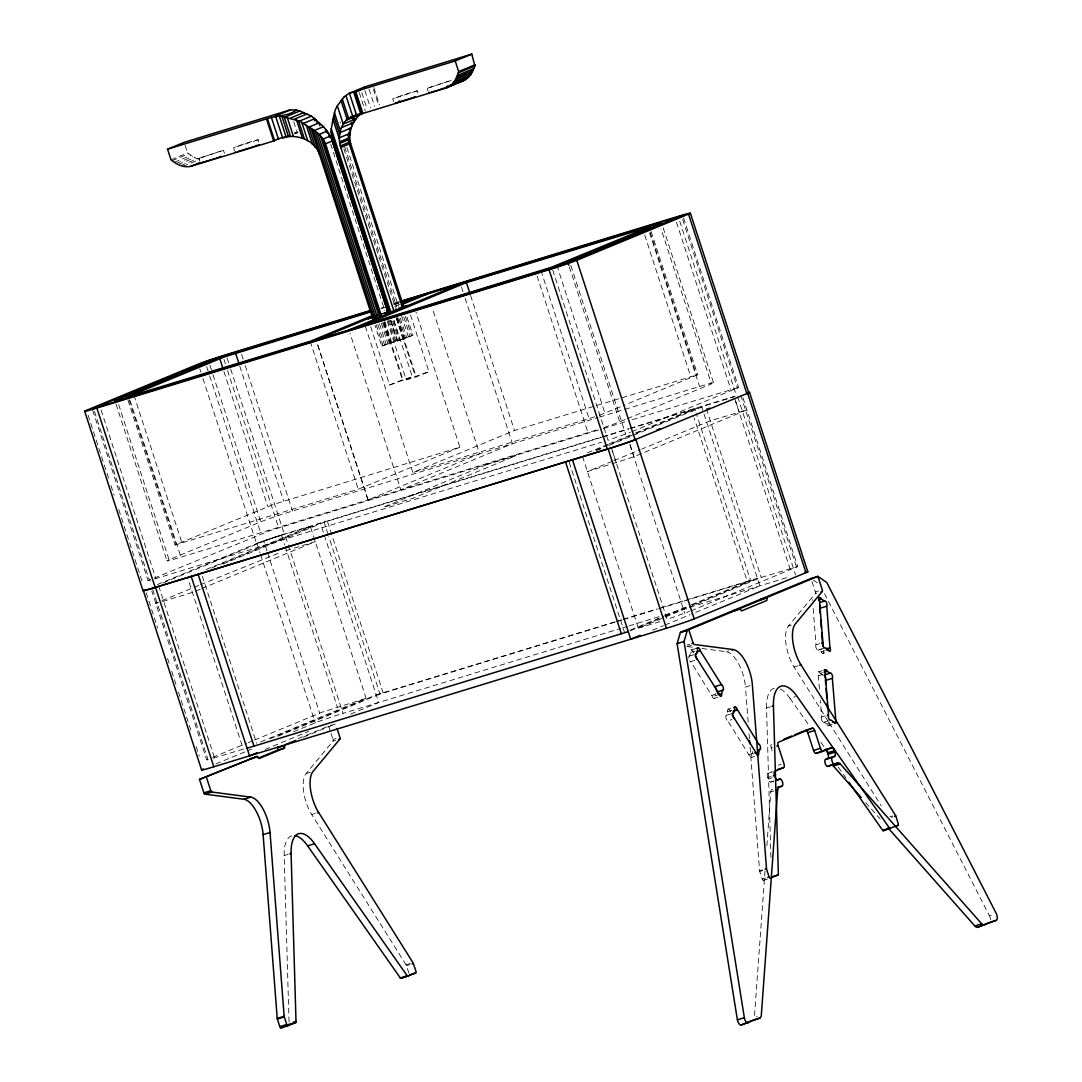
<?xml version="1.0" encoding="UTF-8"?>
<svg xmlns="http://www.w3.org/2000/svg" width="1082" height="1082" viewBox="0 0 1082 1082"><rect width="100%" height="100%" fill="white"/><g stroke="black" fill="none" stroke-linecap="round" stroke-linejoin="round"><path stroke-width="0.75" stroke-dasharray="5 3.75" d="M150.127 580.25L148.085 580.655L269.797 530.694L601.66 429.027M208.096 759.699L206.73 759.929L151.818 591.097M631.915 431.677L738.627 387.491L683.324 217.212M691.006 610.816L797.759 566.562L761.187 577.423L692.764 605.704M765.042 870.888L754.411 1017.107L757.184 1016.255M766.868 845.678L770.776 791.889A6.086 2.597 73 0 1 771.926 789.468L774.117 788.562M340.438 121.711L340.113 123.064M695.753 648.591L691.141 649.998A2.84 1.204 73 0 0 690.668 652.446L689.599 656.044A2.921 1.244 73 0 0 688.882 658.654M694.901 660.412L690.749 661.67L712.037 695.969A2.921 1.244 73 0 0 713.998 698.431A2.921 1.244 73 0 0 714.647 695.969L715.351 693.562M752.774 751.53L751.679 755.114A2.921 1.244 73 0 1 751.057 757.589A2.921 1.244 73 0 1 749.177 755.195L727.807 720.842L731.959 719.571M821.481 717.177L821.454 717.258A2.921 1.244 73 0 0 822.104 720.991A2.921 1.244 73 0 0 823.997 722.154M815.869 645.021L815.855 645.075A2.921 1.244 73 0 0 816.491 648.835A2.921 1.244 73 0 0 818.384 649.998M408.942 973.232L406.494 965.685A1.637 0.69 73 0 0 406.048 964.792L311.724 814.543A27.266 11.604 73 0 1 306.152 773.522L333.026 741.143L335.623 740.345M828.217 721.342L794.08 666.958A27.266 11.604 73 0 1 788.494 625.937L815.382 593.558L817.113 593.031M223.663 150.303L198.953 158.337L223.244 150.29L224.623 153.252M234.442 150.669L233.59 147.625L246.358 143.054L258.057 139.686L259.166 142.689M258.098 139.821L233.496 147.761M393.55 101.776L392.712 98.746L405.48 94.175L417.165 90.793L418.274 93.796M417.314 90.847L392.604 98.881M427.282 88.318L451.721 80.23L427.147 88.305L428.093 91.213M459.891 447.204L358.25 489.226L175.027 545.003L273.367 504.483L459.891 447.204L416.002 312.157M365.31 326.223L412.837 472.523L514.477 430.501L697.701 374.724L623.584 405.493M206.73 759.875L207.906 759.293L152.075 587.458M171.01 159.838L187.592 152.981L194.719 157.674L200.305 159.595M172.038 160.677L188.62 153.82M174.418 162.259L191 155.416M176.177 163.49L192.772 156.647M178.138 164.532L194.719 157.674M180.735 165.641L197.316 158.797M182.939 166.33L199.521 159.473M294.859 133.275L297.983 131.99M294.953 133.952L297.929 132.721M394.889 306.301L399.501 304.394M381.757 346.132L397.392 340.465L381.757 346.132L374.981 325.276M390.561 320.218L397.31 340.965L412.972 335.298L406.683 316.039M397.31 340.965L412.972 335.298M370.72 326.696L389.669 385.003L402.369 379.755L412.377 376.915L393.429 318.608M389.669 385.003L412.377 376.915M387.275 321.449L406.223 379.768L428.932 371.667L410.497 314.943M406.223 379.768L416.232 376.915L428.932 371.667M118.682 404.654L169.076 559.732L260.789 521.822A25.17 0.92 -18 0 1 292.492 511.042L597.927 417.584M157.242 584.591L256.934 543.394A22.032 0.811 -18 0 1 284.688 533.967L342.994 713.39L620.973 628.344M162.882 582.995L263.846 541.27M368.083 499.911L317.175 343.237L368.015 499.925L479.624 453.791L432.354 308.302M206.121 569.524L310.318 526.461L366.149 698.296L258.841 742.631M211.45 568.05L320.38 523.039L324.559 535.888M223.041 564.006L327.305 520.929L383.136 692.764L275.761 737.126M599.36 415.245L622.028 406.142M198.872 585.348L155.767 603.31L158.608 602.701M200.427 584.713L281.563 551.996M195.504 591.137L200.17 589.217M201.725 588.567L315.254 541.649L282.862 551.59M603.959 427.485A25.17 0.92 -18 0 0 619.716 421.845L625.923 419.275M627.479 418.626L711.429 383.921L661.048 228.843M552.726 270.013L608.03 440.252L630.36 432.327M587.296 452.898L607.529 444.54M609.085 443.89L633.984 433.598M635.54 432.962L694.671 408.523L695.712 411.742M595.776 450.139L634.674 434.058M636.23 433.422L701.582 406.413L759.889 585.835L691.425 614.13M596.493 450.585L601.159 448.651M608.936 445.432L705.356 405.588L734.191 396.769M612.317 461.27L587.431 471.549L632.74 457.213L746.918 409.902L710.292 420.776L641.869 449.057M613.873 460.634L640.314 449.706M212.572 757.373L246.723 743.253M248.278 742.617L252.931 740.697M254.486 740.047L321.679 712.335L366.149 698.296M270.405 738.6L376.211 694.874L615.279 621.731M215.886 763.878L251.592 749.123M293.506 731.797L315.241 722.817A22.032 0.811 -18 0 1 342.994 713.39M265.09 749.42L308.654 731.405M350.676 714.052L378.686 702.475L325.087 537.497M298.01 738.708L328.63 726.049L335.542 723.939L336.516 726.915M303.393 737.221L335.542 723.939M630.684 629.873L663.361 616.375M664.916 615.726L689.816 605.433M691.371 604.797L750.502 580.358L696.24 413.338M629.819 630.968L664.05 616.821M665.606 616.185L690.505 605.893M692.061 605.244L757.414 578.248L658.668 608.463M582.495 456.361L638.326 628.196L691.209 606.353M611.276 447.556L667.107 619.391L689.45 611.465M652.514 630.211L663.415 625.707M664.97 625.058L689.856 614.779M773.792 781.109L770.776 782.043A3.801 1.623 73 0 1 768.098 779.04L767.625 777.593A3.801 1.623 73 0 1 767.949 773.359L772.291 771.561M770.776 782.043L772.954 781.136A3.665 1.555 73 0 1 773.562 781.163M750.083 747.202L759.578 870.848A1.637 0.69 73 0 0 759.726 871.47L762.174 879.003A1.637 0.69 73 0 0 763.324 880.302L765.934 879.22M266.74 540.161L263.805 541.284L266.983 550.9M266.686 540.188L267.754 539.81M267.7 539.823L272.637 538.119M272.596 538.133L273.989 537.673M273.935 537.686L275.342 537.227M594.627 416.841L412.837 472.523M275.288 537.24L276.681 536.794M276.627 536.807L279.237 535.982M279.183 535.996L280.414 535.604M280.373 535.631L310.318 526.461M393.956 303.312L398.798 301.837M394.024 303.636L398.866 302.149M380.905 308.221L384.124 307.234M393.807 304.285L398.649 302.798M381.391 308.613L384.597 307.626M394.2 304.691L399.015 303.217M599.536 417.097L699.554 386.49A25.17 0.92 -18 0 1 711.429 383.921M169.076 559.732A25.17 0.92 -18 0 0 180.951 557.162L587.999 432.611A25.17 0.92 -18 0 0 596.723 429.865M603.269 428.526L625.883 421.615M632.334 419.64L738.627 387.437M202.943 378.538L256.556 543.556A22.019 0.811 -18 0 1 284.309 534.129L601.213 437.114M602.431 436.803L628.615 428.743M629.886 428.391L737.288 395.485L795.581 574.921M601.281 437.439L324.154 522.227L328.319 535.076M602.89 436.939L628.683 429.054M630.292 428.567L691.52 409.821L693.603 416.245M154.807 578.911L601.578 442.227M192.393 592.422L162.489 601.565M616.767 621.271L621.744 619.756M623.218 619.31L657.274 608.882M615.225 622.082L379.985 694.062L328.847 536.686M616.835 621.595L621.677 620.108M623.286 619.621L657.112 609.274M658.735 608.774L747.351 581.656L694.13 417.855M622.596 627.844L627.438 626.356M629.048 625.869L662.968 615.496M664.591 614.995L789.373 576.814M213.452 758.198L243.301 749.069L187.47 577.233M638.326 628.196L660.723 621.352M333.026 741.143A1.637 0.69 73 0 0 332.999 739.479L337.138 738.208M815.382 593.558A1.637 0.69 73 0 0 815.341 591.895L819.493 590.623M687.097 644.994L689.68 644.196M687.084 646.522A1.637 0.69 73 0 0 687.273 646.563L691.425 645.291M690.695 652.446L694.833 651.175M693.832 652.838L693.292 652.487A2.989 1.271 73 0 0 691.141 649.998M689.207 656.084L693.927 654.718M306.152 773.522L310.304 772.25M788.494 625.937L791.267 625.098M701.88 648.483L726.225 651.675L728.808 650.877M819.466 643.749L816.017 644.804L812.947 605.257M823.902 648.253L818.371 649.944L821.252 651.891A2.921 1.244 73 0 0 823.064 653.393L826.472 652.378M818.033 650.201L821.495 649.132M821.252 651.891L825.147 650.701M311.724 814.543L315.187 813.488M794.08 666.958L797.961 665.768M711.915 695.442L715.378 694.374M714.62 695.956L717.393 695.117M748.162 722.14L745.471 687.056L751.003 685.352M714.161 698.417L717.623 697.363M819.453 688.95L818.195 675.195A2.989 1.271 73 0 1 818.452 671.868L822.334 670.678M822.361 672.747L820.197 673.396L823.091 675.344M818.438 675.777L822.577 674.505M727.726 711.604A2.84 1.204 73 0 1 728.213 709.183L731.662 708.101M731.905 710.333L727.753 711.604L726.658 715.202A2.921 1.244 73 0 0 725.86 717.407A2.921 1.244 73 0 0 727.496 720.626M726.265 715.256L730.553 714.012M780.284 689.018A36.355 15.473 73 0 1 789.995 698.282L795.527 696.578M289.043 1021.854L284.174 855.551L288.055 854.361M770.911 857.485L766.529 707.98L770.844 706.654M825.079 715.905L821.617 716.96L820.345 700.487M823.645 722.357L828.122 720.842M823.97 722.113L826.864 724.047L830.327 722.992M828.623 725.589L832.072 724.534M748.974 754.6L753.302 753.275M772.196 750.84L771.182 747.743L772.48 747.351M751.219 757.576L754.681 756.521M778.35 765.109L781.109 764.257M767.949 773.359L772.102 772.088M767.625 777.593L771.074 776.538M768.098 779.04L772.237 777.769M770.776 791.889L773.806 790.969M406.048 964.792L410.2 963.521M889.783 816.788L892.555 815.95M406.494 965.685L409.956 964.63M891.446 817.316L892.731 816.924M759.578 870.848L762.607 869.928M759.726 871.47L762.499 870.618M762.174 879.003L765.637 877.948M763.324 880.302L767.476 879.03M824.484 593.612L989.394 915.724L993.547 914.452M294.263 132.924L297.077 132.072L293.493 121.049M687.273 646.563L695.388 647.631M690.451 661.575L690.465 661.589A2.921 1.244 73 0 1 689.761 660.75M813.529 580.236L817.343 582.873M865.668 802.56L880.153 818.939M789.995 698.282L809.309 725.806M820.9 742.32L824.768 747.838M838.293 767.097L846.016 778.12M829.11 722.776L881.221 805.765M811.946 581.453L815.341 591.895M742.969 397.797L797.759 566.616M740.737 395.363L796.568 567.198M682.661 219.443L737.451 388.073M679.726 221.161L735.949 394.186M735.665 401.327L739.128 411.958M734.651 398.392L789.968 568.618M676.507 222.27L730.837 389.493M663.158 227.802L713.552 382.879M651.215 231.683L697.701 374.764M650.093 232.008L696.646 375.292M649.687 233.009L699.554 386.49M706.397 408.807L761.187 577.423M644.737 235.092L690.708 376.577M629.995 444.58L633.944 456.726M630.008 444.77L684.798 613.386M570.877 265.482L625.707 434.247M569.321 266.767L619.716 421.845M556.865 265.306L604.933 413.216M612.317 450.585L616.267 462.731M541.014 270.689L589.068 418.599M537.091 275.937L587.999 432.611M569.186 462.203L624.503 632.429M470.602 295.454L514.477 430.501M461.514 287.082L463.082 291.87M465.152 298.267L512.435 443.742L400.881 489.875L349.973 333.202M373.872 87.52L379.512 104.846M373.425 89.387L378.551 105.143M368.976 89.035L374.602 106.374M364.905 90.618L370.45 107.686M361.834 92.768L367.041 108.795M359.265 92.579L365.31 111.203M405.425 316.485L411.674 335.718M403.829 317.026L410.078 336.218M346.916 147.585L398.487 306.301M401.611 315.93L408.387 336.773M344.685 146.868L396.702 306.936M400.34 318.135L406.575 337.341M343.819 148.68L395.363 307.329M399.001 318.554L405.25 337.773M397.567 317.324L404.316 338.071M397.283 318.608L416.232 376.915M396.31 317.716L415.258 376.036M396.377 318.568L403.126 339.356M393.699 321.016L399.961 340.248M392.644 321.286L398.906 340.532M390.845 320.083L397.608 340.898M390.845 321.327L397.08 340.546M389.02 320.042L395.796 340.898M330.673 143.987L384.84 310.723M387.965 320.353L394.741 341.195M384.813 321.286L391.576 342.074M384.394 322.341L403.343 380.648M383.934 323.018L402.369 379.755M383.637 322.598L390.386 343.359M382.676 322.828L389.452 343.657M381.364 323.288L388.113 344.09M379.539 323.829L386.315 344.671M377.875 324.411L384.624 345.212M376.252 324.898L383.028 345.726M310.196 341.317L358.25 489.226M198.939 158.283L199.9 161.232M185.13 145.38L187.592 152.981M241.597 354.369L243.152 359.17M245.222 365.567L292.492 511.042M239.771 366.081L283.66 501.128M227.044 357.912L230.168 367.515M230.696 369.124L284.309 534.129M281.482 535.279L284.661 544.909M285.188 546.505L337.368 707.101M223.893 359.21L227.031 368.854M227.545 370.463L278.683 527.84M223.92 371.464L267.795 506.525M328.63 726.049L330.565 732.014M331.051 733.515L332.999 739.479M209.881 365.134L212.478 373.128M213.005 374.737L260.789 521.822M267.497 552.51L319.677 713.106M206.676 366.609L208.163 371.207M209.665 375.819L261.005 533.845M256.934 543.394L260.059 552.997M260.573 554.606L315.241 722.817M199.818 368.935L200.86 372.127M202.348 576.206L256.61 743.226M133.965 395.241L182.019 543.15M130.043 400.489L180.951 557.162M129.029 399.61L176.082 544.435M128.014 400.272L175.027 544.963M116.044 404.1L166.953 560.774M158.689 586.038L214.52 757.873M101.086 409.97L155.876 578.586M94.486 411.39L149.275 580.02M92.768 410.43L148.085 580.655M146.205 592.787L157.661 628.02M167.548 658.465L169.631 664.875M171.713 671.286L176.393 685.704M178.476 692.101L190.973 730.553M196.18 746.58L199.304 756.196M88.088 415.109L108.903 479.191M110.986 485.588L114.11 495.204M118.79 509.622L142.743 583.32M730.309 711.51L730.35 711.645A2.989 1.271 73 0 0 728.2 709.156M749.055 733.839L749.447 738.844M766.529 707.98A36.355 15.473 73 0 1 775.239 688.003M726.225 651.675A27.266 11.604 73 0 1 745.471 687.056M989.435 915.656A4.95 2.11 73 0 1 990.436 919.686M771.182 747.743A3.043 1.298 73 0 1 771.452 744.348M812.352 600.442A2.989 1.271 73 0 1 812.839 599.712M823.361 650.634A2.921 1.244 73 0 1 823.064 653.393M818.465 671.895A2.84 1.204 73 0 1 820.21 673.383M823.077 675.303A2.921 1.244 73 0 1 823.632 675.087M828.826 722.289A2.921 1.244 73 0 1 828.758 725.481A2.921 1.244 73 0 1 826.851 724.074M284.174 855.551A36.355 15.473 73 0 1 291.991 835.75M486.359 464.733L383.285 507.323L412.905 498.261L515.979 455.657L486.359 464.733"/><path stroke-width="1.5" d="M332.891 119.547L331.065 130.53L332.458 141.377L388.492 313.821M775.713 780.298L779.865 779.026A3.665 1.555 73 0 1 782.448 781.907A3.665 1.555 73 0 1 782.137 785.992L778.851 787.344A6.086 2.597 73 0 0 777.701 789.779L761.336 1014.997A7.628 3.246 73 0 1 759.889 1018.04L741.278 1024.979A4.95 2.11 73 0 1 737.383 1019.826L677.129 643.614L680.402 632.429L810.986 578.478M347.917 135.169L350 141.58C348.445 130.963 353.124 119.101 362.2 113.069M258.233 758.157L277.601 750.151L277.804 747.581A1.637 0.69 73 0 1 278.115 746.932M337.002 728.416L339.91 737.356A1.637 0.69 73 0 1 339.937 739.033L313.063 771.398A27.266 11.604 73 0 0 318.635 812.433L412.972 962.682A1.637 0.69 73 0 1 413.405 963.575L415.867 971.122A1.637 0.69 73 0 1 415.718 972.934L407.9 976.167A1.637 0.69 73 0 1 407.278 975.883L314.564 843.744A36.355 15.473 73 0 0 291.085 853.441L296.008 1021.422A1.637 0.69 73 0 1 295.711 1022.531L287.893 1025.763A1.637 0.69 73 0 1 286.744 1024.478L284.296 1016.931A1.637 0.69 73 0 1 284.147 1016.309L270.04 832.518A27.266 11.604 73 0 0 250.781 797.136L243.869 799.26L204.917 794.147A1.637 0.69 73 0 1 203.876 792.836L199.507 779.405L256.948 756.413A1.637 0.69 73 0 1 257.557 756.683L259.18 758.509L284.512 748.041L284.715 745.457A1.637 0.69 73 0 1 284.864 744.957M394.294 312.184L340.789 147.49C338.26 139.889 339.072 130.976 343.278 124.105L337.341 105.806L344.117 96.893M767.07 597.873L760.146 599.996A1.637 0.69 73 0 1 760.457 599.347L767.381 597.237A1.637 0.69 73 0 0 767.07 597.873L766.868 600.456L741.535 610.924L739.912 609.098A1.637 0.69 73 0 0 739.304 608.841L732.392 610.951A1.637 0.69 73 0 1 732.987 611.222L737.315 609.896M337.341 105.806L335.244 109.918L332.945 119.182L339.45 139.199M446.325 87.926C453.182 85.262 456.875 78.35 458.66 71.588L455.197 60.957L471.779 54.1L474.89 65.988L470.711 74.901L464.503 80.217L446.325 87.926L362.862 113.461C355.883 115.747 347.052 116.734 343.319 124.011L356.194 118.695M737.437 1019.839L744.362 1017.716L684.04 641.504L687.313 630.319L817.897 576.354L826.797 582.508L996.306 913.6A4.95 2.11 73 0 1 996.319 920.295L977.722 927.274A7.628 3.246 73 0 1 974.868 926.003L887.957 827.757M697.349 659.344A2.921 1.244 73 0 1 695.726 656.138A2.921 1.244 73 0 1 696.51 653.88L697.606 650.336A2.84 1.204 73 0 1 698.079 647.915L696.767 648.28M717.528 693.724L718.975 693.941A2.921 1.244 73 0 0 720.91 696.308A2.921 1.244 73 0 0 721.559 693.846L722.627 690.248A2.921 1.244 73 0 0 723.425 688.044A2.921 1.244 73 0 0 721.789 684.838M734.408 718.502A2.921 1.244 73 0 1 732.784 715.297A2.921 1.244 73 0 1 733.569 713.038L734.664 709.494M758.847 743.997A2.921 1.244 73 0 1 760.484 747.202A2.921 1.244 73 0 1 759.699 749.461L758.604 753.004A2.921 1.244 73 0 1 757.968 755.479A2.921 1.244 73 0 1 756.088 753.086L756.034 753.099M810.864 578.518L817.897 576.354L822.266 589.785A1.637 0.69 73 0 1 822.293 591.448L795.419 623.827A27.266 11.604 73 0 0 800.991 664.848L895.314 815.098A1.637 0.69 73 0 1 895.761 815.99L898.209 823.537A1.637 0.69 73 0 1 898.074 825.35L883.331 830.706A1.637 0.69 73 0 1 882.723 830.421L848.91 782.245M235.037 152.062L235.727 152.075M344.211 96.785L349.013 93.404L364.932 86.831L471.779 54.1M364.932 86.831L359.616 90.32M428.905 92.484L429.906 92.497M258.99 144.515L258.084 144.893M167.561 149.194L184.143 142.351L283.646 111.892L290.328 109.891L296.279 110.08C287.149 116.802 276.41 115.219 266.483 118.925L167.561 149.194L171.01 159.838C176.474 164.356 183.494 167.981 190.77 166.344L273.651 140.985C289.043 132.613 310.615 135.683 318.811 152.413L311.007 128.393L299.525 121.089L281.266 116.274M274.409 116.477L290.328 109.891M285.364 116.951L299.782 111L311.494 116.139L318.892 122.604L319.893 125.688M290.503 118.073L304.028 112.474M354.72 92.43L359.224 90.577M294.466 119.155L307.315 113.853M299.525 121.089L311.494 116.139M190.77 166.344L199.818 162.611M303.474 123.362L314.808 118.668M283.93 137.793L288.61 135.859M311.007 128.393L314.51 130.422L323.545 126.689L330.483 136.007L332.539 140.876L325.533 143.771L381.567 316.215M458.66 71.588L475.241 64.731M349.946 117.519L357.358 114.462M354.125 116.072L361.943 112.853M458.308 72.846L474.89 65.988M345.983 120.332L359.765 114.638M457.307 75.469L473.889 68.612M314.51 130.422L319.149 134.425L327.224 131.098M456.59 77.458L473.172 70.614M455.603 79.405L472.185 72.548M341.371 127.69L353.422 122.699M454.129 81.759L470.711 74.901M452.722 83.557L469.317 76.7M451.194 84.978L467.789 78.12M445.365 87.723L466.18 79.297M319.149 134.425L323.193 139.01L330.483 136.007M339.843 132.68L351.095 128.028M339.423 137.752L350.013 133.384M339.518 141.864L349.621 137.684M339.599 143.487L349.486 139.402M340.248 145.989L350.081 141.918L350.622 143.419L340.789 147.49M371.775 311.548L224.231 356.938L126.959 397.094L310.196 341.317L373.331 315.214M402.585 303.122L411.823 299.295L402.22 302.243M316.052 340.059L373.452 316.336M401.273 304.826L427.674 293.912M379.444 314.145L368.151 318.811L389.358 311.346M390.737 311.089L384.719 313.577L394.727 310.723L407.427 305.476L400.583 307.653M348.931 329.996L460.472 283.876M466.423 282.591L364.783 324.614L551.306 267.335L649.646 226.855L466.423 282.591L470.075 293.844M371.221 311.183L240.556 351.177A25.17 0.92 -18 0 0 208.84 361.943L117.126 399.867A25.17 0.92 -18 0 0 129.001 397.297L536.063 272.732A25.17 0.92 -18 0 0 567.766 261.966L659.479 224.042A25.17 0.92 -18 0 0 647.604 226.611L400.259 302.311M371.342 310.236L226.003 354.707A22.019 0.811 -18 0 0 198.263 364.12L86.519 410.294A22.019 0.811 -18 0 0 96.88 408.063L549.047 269.716A22.019 0.811 -18 0 0 576.787 260.289L688.531 214.114L746.823 393.55A22.019 0.811 -18 0 0 748.041 392.59M656.909 430L660.061 428.702M706.587 409.469L709.738 408.171M143.554 590.285A22.019 0.811 -18 0 0 155.186 587.485L607.34 449.152A22.019 0.811 -18 0 0 635.093 439.725L747.648 393.253A22.032 0.811 -18 0 0 748.217 392.414M257.313 752.626L249.523 755.845L191.23 576.422M199.507 779.405L256.948 756.413M285.026 744.808L295.738 740.386M640.071 635.35L630.725 639.219L572.432 459.782M203.47 769.004A22.032 0.811 -18 0 0 213.83 766.773L666.431 628.29A22.032 0.811 -18 0 0 694.184 618.863L805.955 572.676L747.648 393.253M783.868 739.222L791.632 736.017M794.743 734.732L804.061 730.877M984.634 925.164A7.628 3.246 73 0 1 981.793 923.893L840.268 763.919A6.086 2.597 73 0 0 838.009 762.905L827.798 766.381A3.665 1.555 73 0 1 825.228 763.486A3.665 1.555 73 0 1 825.539 759.415L834.641 756.386A3.801 1.623 73 0 0 834.966 752.152L834.493 750.705A3.801 1.623 73 0 0 831.815 747.703L823.132 751.3A3.801 1.623 73 0 1 820.454 748.298L814.665 730.512A3.043 1.298 73 0 0 812.528 728.118L778.364 742.238A3.043 1.298 73 0 0 778.107 745.633L783.882 763.405A3.801 1.623 73 0 1 783.557 767.652L774.861 771.236A3.801 1.623 73 0 0 774.536 775.483L775.01 776.93A3.801 1.623 73 0 0 777.688 779.919L779.865 779.026M806.902 729.836L805.617 730.242A3.043 1.298 73 0 1 807.754 732.636L813.529 750.421A3.801 1.623 73 0 0 816.207 753.41L823.443 750.421M825.539 759.415L834.641 756.386M827.798 766.381L838.009 762.905M243.869 799.26A27.266 11.604 73 0 1 263.115 834.628L277.235 1018.433A1.637 0.69 73 0 0 277.371 1019.041L279.832 1026.588A1.637 0.69 73 0 0 280.982 1027.873L287.501 1025.181M294.804 835.602A36.355 15.473 73 0 1 307.64 845.853L400.367 978.006A1.637 0.69 73 0 0 400.989 978.29L407.495 975.585M883.331 830.706L889.85 828.014M890.256 828.582A1.637 0.69 73 0 1 889.634 828.312L796.907 696.159A36.355 15.473 73 0 0 773.441 705.856L778.364 873.837A1.637 0.69 73 0 1 778.066 874.946L770.249 878.178A1.637 0.69 73 0 1 769.099 876.893L766.638 869.346A1.637 0.69 73 0 1 766.502 868.738L752.382 684.933A27.266 11.604 73 0 0 733.136 649.565L694.184 644.453A1.637 0.69 73 0 1 693.143 643.141L688.774 629.71L681.863 631.834M741.278 1024.979L751.544 1020.745M977.722 927.274L989.408 922.446M256.759 145.394L255.014 146.043M449.598 86.249L453.304 84.707L449.774 85.478M221.391 156.268L219.443 156.971M415.055 96.812L413.094 97.515M398.663 101.383L399.691 101.018M218.334 157.35L215.954 158.161M251.714 147.179L252.877 146.787M411.999 97.894L409.605 98.705M250.497 147.598L244.383 149.573M444.161 88.129L438.048 90.117M214.709 158.581L212.221 159.392M408.36 99.125L395.363 103.074M395.457 309.29L396.323 309.019M398.879 308.208L399.731 307.937M211.004 159.784L208.745 160.488M243.288 149.925L237.621 151.602M436.939 90.469L434.91 91.091M349.013 93.404L455.197 60.957M454.94 83.503L462.907 81.069M400.408 301.337L678.171 216.359A22.019 0.811 -18 0 1 688.531 214.114M369.801 311.048L210.179 360.144L92.254 408.766L558.393 266.456L682.796 215.602L400.489 301.662M143.906 590.136A22.032 0.811 -18 0 0 155.524 587.337L608.125 448.854A22.032 0.811 -18 0 0 635.878 439.441L694.184 618.863M247.061 748.244L628.263 631.618M277.804 747.581L284.715 745.457M277.601 750.151L284.512 748.041M255.825 757.211L250.645 758.793A1.637 0.69 73 0 0 250.037 758.536M256.258 757.075L257.557 756.683M737.748 609.761L739.912 609.098M680.402 632.429L687.313 630.319M338.652 739.425L339.937 739.033M820.995 591.84L822.293 591.448M818.465 597.981L819.764 597.589A2.84 1.204 73 0 1 821.522 599.103L824.403 601.078A2.921 1.244 73 0 1 826.269 602.187A2.921 1.244 73 0 1 826.864 605.825M818.479 600.05L821.509 599.13M677.129 643.614L684.04 641.504M820.251 602.349L824.403 601.078M203.876 792.836L210.787 790.726A1.637 0.69 73 0 0 211.842 792.024L250.781 797.136M691.844 643.533L693.143 643.141M204.917 794.147L211.842 792.024M696.429 652.04L700.311 650.85L721.478 684.608L714.566 686.732M695.212 654.312L696.51 653.92M731.838 649.957L733.136 649.565M821.63 643.087L822.929 642.694L819.493 600.916A2.989 1.271 73 0 1 819.764 597.589M825.796 648.673L830.178 647.983M826.878 650.174L828.176 649.782L825.282 647.834A2.921 1.244 73 0 1 823.416 646.725A2.921 1.244 73 0 1 822.82 643.087M317.337 812.825L318.635 812.433M799.693 665.241L800.991 664.848M717.014 691.98L722.627 690.248M718.773 694.685L721.545 693.846M263.115 834.628L270.04 832.518M824.065 670.15L825.363 669.744A2.84 1.204 73 0 1 827.135 671.273L830.016 673.234A2.921 1.244 73 0 1 831.882 674.343A2.921 1.244 73 0 1 832.477 677.981M824.092 672.206L827.121 671.286M824.47 674.925L830.016 673.234M733.826 707.439L735.124 707.046A2.989 1.271 73 0 1 737.221 709.4L758.536 743.78M733.055 711.334L737.369 710.008M731.851 713.606L733.569 713.079M307.64 845.853L314.564 843.744M289.787 853.833L291.085 853.441M772.142 706.262L773.441 705.856M827.243 715.243L828.542 714.85L825.106 673.072A2.989 1.271 73 0 1 825.363 669.744M807.767 729.579L810.364 728.781M810.797 728.646L812.528 728.118M832.491 722.33L833.776 721.937A2.921 1.244 73 0 0 835.683 723.358A2.921 1.244 73 0 0 835.737 720.166M807.754 732.636L814.665 730.512M758.387 749.812L759.686 749.42M754.6 752.883L755.98 752.937M776.808 746.025L778.107 745.633M813.529 750.421L820.454 748.298M824.903 749.826L826.621 749.299M827.054 749.163L830.083 748.23M830.516 748.108L831.815 747.703M816.207 753.41L823.132 751.3M825.039 749.785A3.801 1.623 73 0 1 827.581 752.815L834.493 750.705M777.498 769.505L780.095 768.707M780.528 768.572L783.557 767.652M827.716 758.509A3.801 1.623 73 0 0 828.041 754.262L834.966 752.152M773.238 775.875L774.536 775.483M776.389 780.325L777.688 779.919M831.084 765.015A6.086 2.597 73 0 1 833.356 766.029L840.268 763.919M777.376 787.453L778.242 787.182M778.675 787.047L782.137 785.992M776.403 790.171L777.701 789.779M412.12 963.967L413.405 963.575M894.462 816.383L895.761 815.99M409.672 974.787L410.971 974.395M411.836 974.125L415.718 972.934M896.775 825.755L898.074 825.35M400.367 978.006L407.278 975.883M882.723 830.421L889.634 828.312M400.989 978.29L407.9 976.167M277.235 1018.433L284.147 1016.309M765.204 869.13L766.502 868.738M277.371 1019.041L284.296 1016.931M293.249 1022.274L296.008 1021.422M279.832 1026.588L286.744 1024.478M767.801 877.286L769.099 876.893M290.531 1024.113L288.799 1024.64A1.637 0.69 73 0 0 289.097 1024.113M291.396 1023.856L295.711 1022.531M772.873 876.542L778.066 874.946M280.982 1027.873L287.893 1025.763M974.868 926.003L981.793 923.893M990.706 922.053L992.87 921.391M993.736 921.12L996.319 920.322M754.262 1019.758L752.977 1020.15A7.628 3.246 73 0 0 753.518 1019.771M754.695 1019.623L759.889 1018.04M207.703 160.812L201.712 162.53M446.974 86.303L447.948 86.005M433.936 91.375L431.272 92.146M387.113 311.792L389.615 311.075M296.441 110.121L299.782 111M714.837 686.813L714.864 686.827A2.921 1.244 73 0 1 716.568 690.925M833.776 721.937L830.895 719.99A2.921 1.244 73 0 1 829.015 718.881A2.921 1.244 73 0 1 828.42 715.243M323.491 126.635L319.163 122.875L308.776 127.162L315.308 147.368M833.356 766.029L861.218 797.529M825.728 749.204L828.623 753.342M695.158 655.787L718.827 693.319M732.216 714.945L755.899 752.517M323.193 139.01L325.533 143.771M835.791 720.139L832.356 678.373L825.444 680.483L825.701 683.783M749.515 392.333L807.808 571.769M690.384 213.208L748.69 392.631M827.581 752.815L828.041 754.262M576.787 260.289L635.093 439.725M567.766 261.966L568.807 265.171M608.125 448.854L666.431 628.29M549.047 269.716L607.34 449.152M565.507 461.892L621.338 633.727M355.694 91.402L362.862 113.461M355.072 91.591L362.24 113.651M353.652 92.011L360.82 114.07M349.432 93.282L356.6 115.341M353.435 115.99L354.91 120.548M345.929 95.554L352.759 116.558M352.245 117.708L353.733 122.252M351.136 122.645L352.137 125.701M342.291 98.949L348.62 118.452M341.033 100.518L347.187 119.466M349.378 128.217L350.406 131.382M348.85 132.329L349.865 135.439M350.365 142.702L404.141 308.113M347.62 138.591L402.815 308.465M334.379 112.582L340.357 130.976M333.608 115.666L339.694 134.357M331.2 128.623L391.102 312.996M331.133 131.963L390.047 313.266M331.552 137.563L388.776 313.685M331.024 137.211L388.235 313.32M328.022 132.329L329.591 137.144M325.98 129.556L327.021 132.761M322.801 138.537L380.594 316.417M316.255 120.034L317.269 123.145M320.515 136.007L379.282 316.877M313.794 117.884L314.794 120.941M317.553 133.045L377.456 317.418M314.97 130.814L375.792 318.013M312.739 129.38L374.169 318.487M318.947 152.738L372.898 318.96M306.301 125.363L312.482 144.379M301.77 122.401L307.734 140.768M298.497 120.684L304.407 138.888M296.522 119.94L302.446 138.185M287.23 117.37L293.357 136.251M284.147 116.761L290.517 136.359M281.929 116.383L288.475 136.548M279.399 116.342L286.175 137.184M275.667 116.437L282.727 138.171M271.393 117.411L278.561 139.47M267.443 118.641L274.612 140.701M266.483 118.925L273.651 140.985M235.592 353.219L239.257 364.485M219.741 358.615L222.878 368.259M198.141 574.299L253.972 746.134M155.524 587.337L213.83 766.773M96.88 408.063L155.186 587.485M206.432 777.295L210.787 790.726M143.297 590.488L201.604 769.924M84.666 411.214L142.959 590.637M319.176 153.549L319.379 154.266M700.311 650.85L700.162 650.228A2.989 1.271 73 0 0 698.066 647.875M829.935 647.401L826.756 606.218L819.831 608.327L820.21 613.278M820.724 619.864L821.36 628.101M821.752 633.051L822.766 646.225M826.08 688.734L826.851 698.607M827.23 703.557L827.608 708.494M749.569 740.521L749.826 743.861M834.722 764.257A3.665 1.555 73 0 1 832.139 761.376A3.665 1.555 73 0 1 832.45 757.292M748.189 1022.842A4.95 2.11 73 0 1 744.294 1017.702M734.651 709.481A2.84 1.204 73 0 1 735.138 707.073M830.137 648.01A2.921 1.244 73 0 1 830.07 651.202A2.921 1.244 73 0 1 828.163 649.795M819.642 604.933A2.921 1.244 73 0 1 819.953 607.935M825.025 676.575A2.921 1.244 73 0 1 825.552 680.091M804.602 572.31A22.032 0.811 -18 0 1 805.955 572.676"/></g></svg>
